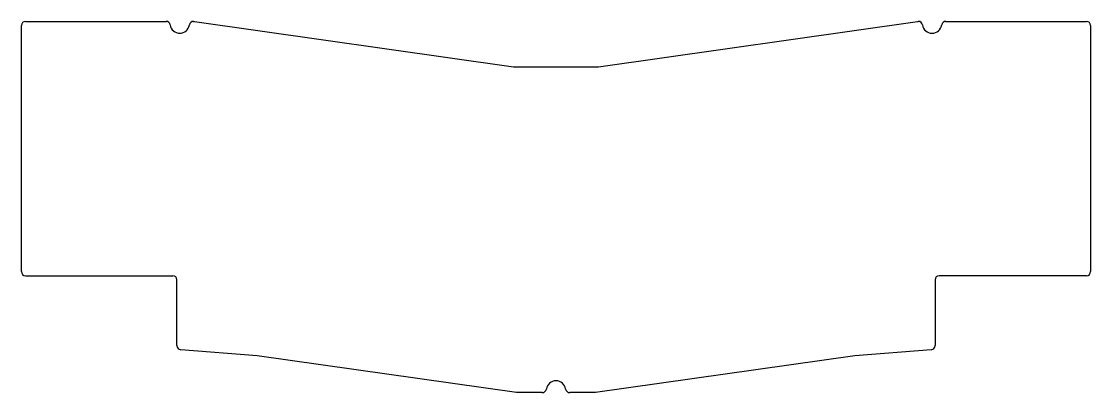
# Model space of a CAD drawing. Header units: millimetres. Extents: x -126 to 126, y -46 to 41.
import ezdxf

# ---------------------------------------------------------------- set-up
doc = ezdxf.new("R2010")
doc.units = ezdxf.units.MM
doc.layers.get('0').update_dxf_attribs({"linetype": 'CONTINUOUS'})

msp = doc.modelspace()

# ---------------------------------------------------------------- linework, layer by layer
for p, q in [((-125.39, 41.32), (-92.2, 41.32)), ((-85.68, 41.32), (-85.48, 41.32)), ((-85.48, 41.32), (-10.03, 30.6)), ((10.03, 30.6), (85.48, 41.32)), ((85.48, 41.32), (85.65, 41.32)), ((92.18, 41.32), (125.39, 41.32)), ((-126.39, -17.83), (-126.39, 40.32)), ((126.39, 40.32), (126.39, -17.83)), ((-10.03, 30.6), (10.03, 30.6)), ((-125.39, -18.83), (-90.62, -18.83)), ((-89.62, -35.33), (-89.62, -19.83)), ((89.62, -19.83), (89.62, -35.33)), ((125.39, -18.83), (90.62, -18.83)), ((-70.63, -37.75), (-88.7, -36.33)), ((-9.34, -46.47), (-70.63, -37.75)), ((70.63, -37.75), (9.34, -46.47)), ((88.7, -36.33), (70.63, -37.75)), ((-3.26, -46.47), (-9.34, -46.47)), ((9.34, -46.47), (3.26, -46.47))]:
    msp.add_line(p, q)
for centre, radius, start, end in [((-125.39, 40.32), 1, 90, 180), ((-92.2, 40.32), 1, 8.7147, 90), ((-88.94, 40.82), 2.3, 188.7147, 351.2853), ((-85.68, 40.32), 1, 90, 171.2853), ((85.65, 40.32), 1, 8.7132, 89.9984), ((88.91, 40.82), 2.3, 188.7132, 351.2837), ((92.18, 40.32), 1, 89.9984, 171.2837), ((125.39, 40.32), 1, 0, 89.9984), ((-125.39, -17.83), 1, 180, 270), ((-90.62, -19.83), 1, 0, 90), ((90.62, -19.83), 1, 90, 180), ((125.39, -17.83), 1, 270, 360), ((-88.62, -35.33), 1, 180, 265.5017), ((88.62, -35.33), 1, -85.501, 0), ((0, -45.97), 2.3, 8.7147, 171.2853), ((-3.26, -45.47), 1, 270, 351.2853), ((3.26, -45.47), 1, 188.7147, 270)]:
    msp.add_arc(centre, radius, start, end)

doc.saveas('drawing.dxf')
